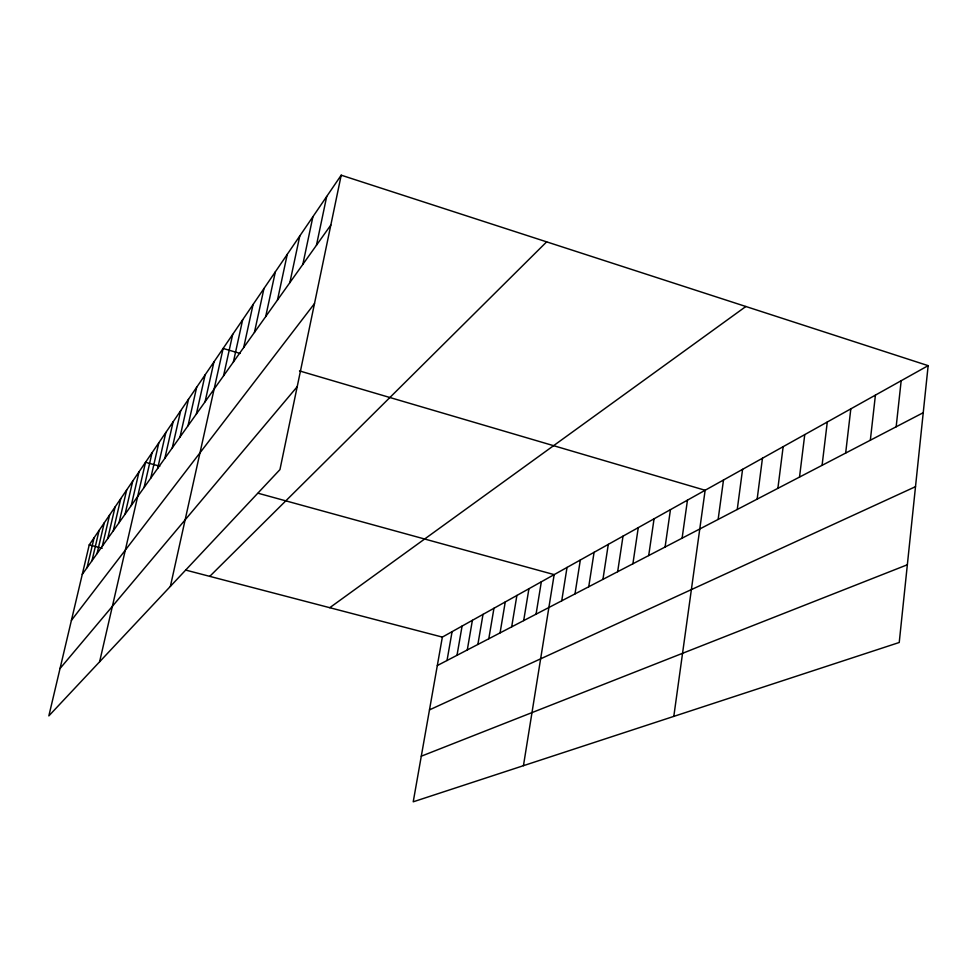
<?xml version="1.0" encoding="UTF-8"?>
<svg xmlns="http://www.w3.org/2000/svg" width="977" height="977" viewBox="0 0 977 977"><rect width="100%" height="100%" fill="white"/><g stroke="black" fill="none" stroke-linecap="round" stroke-linejoin="round"><path stroke-width="1.47" d="M928.15 365.654L899.231 642.487L413.222 801.812L442.349 637.102L928.15 365.654L341.205 175.188L89.237 544.885L48.85 715.885L279.947 469.607L341.205 175.188M896.165 426.79L901.173 380.725M870.336 440.224L875.416 395.111M845.667 453.059L850.82 408.862M822.084 465.333L827.287 422.015M799.516 477.081L804.755 434.594M777.887 488.329L783.163 446.66M757.151 499.125L762.463 458.237M737.256 509.481L742.581 469.339M718.144 519.422L723.493 480.012M673.812 716.385L705.138 490.271L299.499 370.918M682.105 538.18L687.466 500.139M665.093 547.022L670.454 509.64M648.704 555.559L654.065 518.799M632.901 563.778L638.262 527.629M617.659 571.704L623.021 536.153M602.943 579.361L608.292 544.372M588.74 586.75L594.077 552.323M575.001 593.894L580.326 560.004M561.726 600.806L567.026 567.429M523.452 765.675L554.167 574.623L258.209 493.263M536.068 614.154L541.331 581.791M523.684 620.603L528.923 588.728M511.679 626.843L516.894 595.445M500.065 632.901L505.256 601.954M488.793 638.763L493.959 608.256M477.875 644.441L483.017 614.374M467.287 649.949L472.392 620.31M457.004 655.298L462.084 626.074M447.026 660.501L452.082 631.667M316.463 245.239L326.697 196.487M302.821 264.425L312.909 216.711M277.48 300.037L287.275 254.313M289.839 282.671L299.78 235.97M265.683 316.609L275.355 271.814M254.435 332.424L263.961 288.52M233.393 361.991L242.662 319.772M243.688 347.531L253.08 304.494M223.55 375.827L232.685 334.415M205.06 401.803L213.951 361.905M170.389 586.371L223.122 348.447L240.122 353.442M188.024 425.752L196.67 387.258M196.377 414.016L205.133 374.838M172.27 447.893L180.684 410.706M180 437.037L188.524 399.202M157.663 468.423L165.858 432.457M164.832 458.347L173.137 421.783M99.605 661.795L145.536 462.292L159.788 466.212M144.083 487.511L152.07 452.693M150.751 478.144L158.848 442.752M125.044 514.256L132.738 481.063M131.236 505.561L139.027 471.842M107.702 538.645L115.103 506.941M113.295 530.792L120.782 498.6M119.072 522.658L126.656 489.978M91.972 560.749L99.104 530.413M97.041 553.617L104.27 522.829M102.292 546.253L109.595 515.013M87.051 567.674L94.097 537.765M82.276 574.378L330.824 225.052M71.406 620.383L314.496 303.578M60.049 668.488L297.203 386.697M209.762 576.357L546.644 241.856M329.762 607.694L745.866 306.497M437.33 665.545L923.241 412.697M429.489 709.876L915.51 486.668M421.295 756.198L907.352 564.767M89.237 544.885L102.17 548.268M185.984 570.153L442.349 637.102"/></g></svg>
